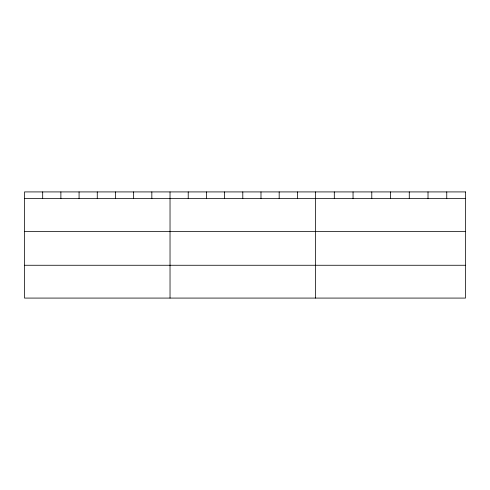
<?xml version="1.0" encoding="UTF-8"?>
<svg xmlns="http://www.w3.org/2000/svg" width="490" height="490" viewBox="0 0 490 490"><rect width="100%" height="100%" fill="white"/><g stroke="black" fill="none" stroke-linecap="round" stroke-linejoin="round"><path stroke-width="0.73" d="M24.5 198.634L465.5 198.634M24.5 231.452L465.5 231.452M24.5 265.262L465.5 265.262M446.757 191.921L446.757 198.634M428.015 191.921L428.015 198.634M409.273 191.921L409.273 198.634M390.53 191.921L390.53 198.634M371.788 191.921L371.788 198.634M353.045 191.921L353.045 198.634M334.303 191.921L334.303 198.634M315.56 191.921L315.56 298.079M297.369 191.921L297.369 198.634M279.178 191.921L279.178 198.634M260.986 191.921L260.986 198.634M242.795 191.921L242.795 198.634M224.604 191.921L224.604 198.634M206.413 191.921L206.413 198.634M188.221 191.921L188.221 198.634M170.03 191.921L170.03 298.079M151.839 191.921L151.839 198.634M133.648 191.921L133.648 198.634M115.456 191.921L115.456 198.634M97.265 191.921L97.265 198.634M79.074 191.921L79.074 198.634M60.883 191.921L60.883 198.634M42.691 191.921L42.691 198.634M465.5 191.921L24.5 191.921L24.5 298.079L465.5 298.079L465.5 191.921"/></g></svg>
